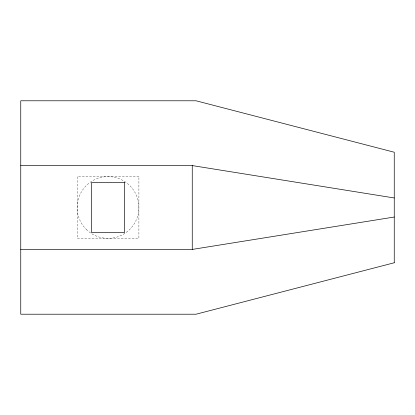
<?xml version="1.0" encoding="UTF-8"?>
<svg xmlns="http://www.w3.org/2000/svg" width="415" height="415" viewBox="0 0 415 415"><rect width="100%" height="100%" fill="white"/><g stroke="black" fill="none" stroke-linecap="round" stroke-linejoin="round"><path stroke-width="0.31" stroke-dasharray="2.08 1.56" d="M138.9 176.629L77.154 176.629L77.154 238.371L138.9 238.371L138.9 176.629M86.196 229.329A30.871 30.871 0 0 0 137.847 215.489A30.871 30.871 0 0 0 100.036 177.682A30.871 30.871 0 0 0 86.196 229.329"/><path stroke-width="0.62" d="M20.75 249.425L192.254 249.425L394.25 217.029M20.75 165.575L192.254 165.575L394.25 197.971M192.254 165.575L192.254 249.425M394.25 262.762L196.067 314.212L20.75 314.212L20.75 100.788L196.067 100.788L394.25 152.238L394.25 262.762M124.417 182.346L91.637 182.346L91.637 232.654L124.417 232.654L124.417 182.346"/></g></svg>
